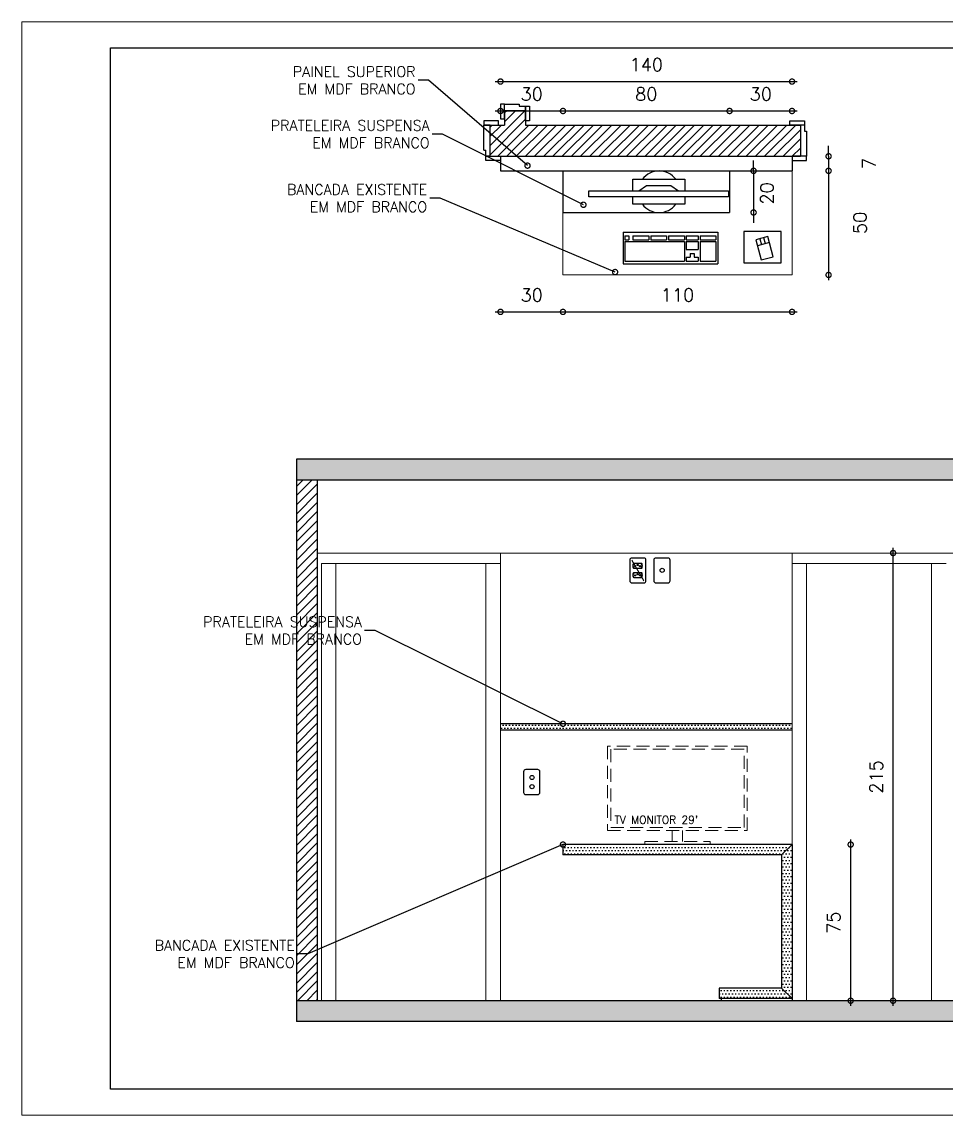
# Model space of a CAD drawing. Extents: x 126968 to 132038, y -1805 to 3860.
# Drawn here: x 131096 to 131540, y -1616 to -1091 of the extents above; entities that cross this region are included whole.
import ezdxf

# ---------------------------------------------------------------- set-up
doc = ezdxf.new("R2010")
doc.units = 0
doc.header["$MEASUREMENT"] = 0
doc.header["$PDMODE"] = 3
doc.linetypes.add('HIDDEN', pattern=[0.375, 0.25, -0.125])
doc.layers.get('0').update_dxf_attribs({"linetype": 'CONTINUOUS'})
doc.layers.get('Defpoints').update_dxf_attribs({"linetype": 'CONTINUOUS'})
for name, color, linetype, lineweight in [('COTA', 8, 'CONTINUOUS', 5), ('PENA 01 TR', 1, 'HIDDEN', 9), ('PENA 02', 2, 'CONTINUOUS', 9), ('PENA 03', 3, 'CONTINUOUS', 15), ('PENA 05', 5, 'CONTINUOUS', 25)]:
    doc.layers.add(name, color=color, linetype=linetype, lineweight=lineweight)
for name, color, linetype in [('PENA03', 3, 'CONTINUOUS'), ('PENA04', 4, 'CONTINUOUS'), ('PENA06', 6, 'CONTINUOUS')]:
    doc.layers.add(name, color=color, linetype=linetype)
doc.styles.get("Standard").update_dxf_attribs({"font": 'romans.shx'})
doc.dimstyles.new('cota 25-5', dxfattribs={"dimscale": 25, "dimtxt": 0.2, "dimasz": 0.2, "dimexe": 0.1, "dimexo": 0.1, "dimgap": 0.05, "dimtad": 1, "dimdec": 1, "dimlfac": 0.2, "dimrnd": 0.2, "dimzin": 12, "dimdsep": 46, "dimtxsty": 'Standard', "dimblk": 'DOTSMALL', "dimcen": 0.5, "dimdle": 0.1, "dimclrd": 1, "dimclre": 1, "dimclrt": 2, "dimadec": 0, "dimazin": 0, "dimtfac": 1, "dimtdec": 1, "dimtix": 1, "dimtmove": 2, "dimatfit": 3, "dimldrblk": 'DOTSMALL', "dimfxl": 1, "dimtvp": 0.5, "dimtolj": 1, "dimtzin": 0, "dimarcsym": 0})
doc.dimstyles.new('COTAS_1_25', dxfattribs={"dimscale": 25, "dimtxt": 0.25, "dimasz": 0.2, "dimexe": 0.1, "dimexo": 0.2, "dimgap": 0.2, "dimtad": 1, "dimdsep": 46, "dimtxsty": 'Standard', "dimblk1": 'DOTSMALL', "dimblk2": 'DOTSMALL', "dimsah": 1, "dimcen": 0.1, "dimdle": 0.1, "dimse1": 1, "dimse2": 1, "dimclrt": 2, "dimadec": 0, "dimazin": 0, "dimtfac": 1, "dimtmove": 2, "dimatfit": 3, "dimldrblk": 'DOTSMALL', "dimfxl": 1, "dimtolj": 1, "dimtzin": 0, "dimarcsym": 0})
pattern_1 = [(45, (91234.519, -6535.9858), (-2.2097087, 2.2097087), [])]

# ---------------------------------------------------------------- blocks, each defined once
blk = doc.blocks.new('_DOTSMALL')
at = {"color": 0, "linetype": 'ByBlock', "const_width": 0.5}
blk.add_lwpolyline([(-0.0625, 0, 1), (0.0625, 0, 1)], format="xyb", close=True, dxfattribs=at)
blk = doc.blocks.new('*D260')
at = {"layer": 'COTA', "color": 0, "lineweight": -2, "transparency": 16777216}
blk.add_line((131494.42, -1563.69), (131494.42, -1483.69), dxfattribs=at)
at = {"layer": 'Defpoints', "color": 0, "transparency": 16777216}
for p in [(131466.26, -1486.19), (131494.42, -1486.19), (131466.26, -1561.19)]:
    blk.add_point(p, dxfattribs=at)
at = {"layer": 'COTA', "color": 0, "lineweight": -2, "transparency": 16777216, "xscale": 5, "yscale": 5, "zscale": 5}
for p, rotation in [((131494.42, -1486.19), 90), ((131494.42, -1561.19), 270)]:
    blk.add_blockref('_DOTSMALL', p, dxfattribs=dict(at, rotation=rotation))
at = {"layer": 'COTA', "color": 2, "transparency": 16777216, "insert": (131486.29, -1523.69), "char_height": 6.25, "attachment_point": 5, "rotation": 90}
blk.add_mtext('\\A1;75', dxfattribs=at)
blk = doc.blocks.new('*D261')
at = {"layer": 'COTA', "color": 0, "lineweight": -2, "transparency": 16777216}
blk.add_line((131514.79, -1563.69), (131514.79, -1343.69), dxfattribs=at)
at = {"layer": 'Defpoints', "color": 0, "transparency": 16777216}
for p in [(131466.26, -1346.19), (131514.79, -1346.19), (131466.26, -1561.19)]:
    blk.add_point(p, dxfattribs=at)
at = {"layer": 'COTA', "color": 0, "lineweight": -2, "transparency": 16777216, "xscale": 5, "yscale": 5, "zscale": 5}
for p, rotation in [((131514.79, -1346.19), 90), ((131514.79, -1561.19), 270)]:
    blk.add_blockref('_DOTSMALL', p, dxfattribs=dict(at, rotation=rotation))
at = {"layer": 'COTA', "color": 2, "transparency": 16777216, "insert": (131506.67, -1453.69), "char_height": 6.25, "attachment_point": 5, "rotation": 90}
blk.add_mtext('\\A1;215', dxfattribs=at)
blk = doc.blocks.new('*D262')
at = {"layer": 'COTA', "color": 0, "lineweight": -2, "transparency": 16777216}
blk.add_line((131323.76, -1119.8), (131468.76, -1119.8), dxfattribs=at)
at = {"layer": 'Defpoints', "color": 0, "transparency": 16777216}
for p in [(131466.26, -1119.8), (131326.26, -1155.67), (131466.26, -1155.67)]:
    blk.add_point(p, dxfattribs=at)
at = {"layer": 'COTA', "color": 0, "lineweight": -2, "transparency": 16777216, "xscale": 5, "yscale": 5, "zscale": 5, "rotation": 180}
blk.add_blockref('_DOTSMALL', (131326.26, -1119.8), dxfattribs=at)
at = {"layer": 'COTA', "color": 0, "lineweight": -2, "transparency": 16777216, "xscale": 5, "yscale": 5, "zscale": 5}
blk.add_blockref('_DOTSMALL', (131466.26, -1119.8), dxfattribs=at)
at = {"layer": 'COTA', "color": 2, "transparency": 16777216, "insert": (131396.26, -1111.67), "char_height": 6.25, "attachment_point": 5}
blk.add_mtext('\\A1;140', dxfattribs=at)
blk = doc.blocks.new('*D263')
at = {"layer": 'COTA', "color": 0, "lineweight": -2, "transparency": 16777216}
for p, q in [((131483.81, -1155.67), (131483.81, -1150.67)), ((131483.81, -1155.67), (131483.81, -1162.67)), ((131483.81, -1162.67), (131483.81, -1167.67))]:
    blk.add_line(p, q, dxfattribs=at)
at = {"layer": 'Defpoints', "color": 0, "transparency": 16777216}
for p in [(131466.26, -1155.67), (131466.26, -1162.67), (131483.81, -1162.67)]:
    blk.add_point(p, dxfattribs=at)
at = {"layer": 'COTA', "color": 0, "lineweight": -2, "transparency": 16777216, "xscale": 5, "yscale": 5, "zscale": 5}
for p, rotation in [((131483.81, -1155.67), 270), ((131483.81, -1162.67), 90)]:
    blk.add_blockref('_DOTSMALL', p, dxfattribs=dict(at, rotation=rotation))
at = {"layer": 'COTA', "color": 2, "transparency": 16777216, "insert": (131503.18, -1159.17), "char_height": 6.25, "attachment_point": 5, "rotation": 90}
blk.add_mtext('\\A1;7', dxfattribs=at)
blk = doc.blocks.new('*D264')
at = {"layer": 'COTA', "color": 0, "lineweight": -2, "transparency": 16777216}
blk.add_line((131483.81, -1160.17), (131483.81, -1215.17), dxfattribs=at)
at = {"layer": 'Defpoints', "color": 0, "transparency": 16777216}
for p in [(131466.26, -1162.67), (131466.26, -1212.67), (131483.81, -1212.67)]:
    blk.add_point(p, dxfattribs=at)
at = {"layer": 'COTA', "color": 0, "lineweight": -2, "transparency": 16777216, "xscale": 5, "yscale": 5, "zscale": 5}
for p, rotation in [((131483.81, -1162.67), 90), ((131483.81, -1212.67), 270)]:
    blk.add_blockref('_DOTSMALL', p, dxfattribs=dict(at, rotation=rotation))
at = {"layer": 'COTA', "color": 2, "transparency": 16777216, "insert": (131498.95, -1187.67), "char_height": 6.25, "attachment_point": 5, "rotation": 90}
blk.add_mtext('\\A1;50', dxfattribs=at)
blk = doc.blocks.new('*D265')
at = {"layer": 'COTA', "color": 0, "lineweight": -2, "transparency": 16777216}
for p, q in [((131447.8, -1162.67), (131447.8, -1157.67)), ((131447.8, -1162.67), (131447.8, -1182.67)), ((131447.8, -1182.67), (131447.8, -1187.67))]:
    blk.add_line(p, q, dxfattribs=at)
at = {"layer": 'Defpoints', "color": 0, "transparency": 16777216}
for p in [(131436.26, -1162.67), (131436.26, -1182.67), (131447.8, -1182.67)]:
    blk.add_point(p, dxfattribs=at)
at = {"layer": 'COTA', "color": 0, "lineweight": -2, "transparency": 16777216, "xscale": 5, "yscale": 5, "zscale": 5}
for p, rotation in [((131447.8, -1162.67), 270), ((131447.8, -1182.67), 90)]:
    blk.add_blockref('_DOTSMALL', p, dxfattribs=dict(at, rotation=rotation))
at = {"layer": 'COTA', "color": 2, "transparency": 16777216, "insert": (131454.22, -1173.51), "char_height": 6.25, "attachment_point": 5, "rotation": 90}
blk.add_mtext('\\A1;20', dxfattribs=at)
blk = doc.blocks.new('*D266')
at = {"layer": 'COTA', "color": 0, "lineweight": -2, "transparency": 16777216}
blk.add_line((131323.76, -1133.93), (131358.76, -1133.93), dxfattribs=at)
at = {"layer": 'Defpoints', "color": 0, "transparency": 16777216}
for p in [(131356.26, -1133.93), (131326.26, -1162.67), (131356.26, -1162.67)]:
    blk.add_point(p, dxfattribs=at)
at = {"layer": 'COTA', "color": 0, "lineweight": -2, "transparency": 16777216, "xscale": 5, "yscale": 5, "zscale": 5, "rotation": 180}
blk.add_blockref('_DOTSMALL', (131326.26, -1133.93), dxfattribs=at)
at = {"layer": 'COTA', "color": 0, "lineweight": -2, "transparency": 16777216, "xscale": 5, "yscale": 5, "zscale": 5}
blk.add_blockref('_DOTSMALL', (131356.26, -1133.93), dxfattribs=at)
at = {"layer": 'COTA', "color": 2, "transparency": 16777216, "insert": (131341.26, -1125.81), "char_height": 6.25, "attachment_point": 5}
blk.add_mtext('\\A1;30', dxfattribs=at)
blk = doc.blocks.new('*D267')
at = {"layer": 'COTA', "color": 0, "lineweight": -2, "transparency": 16777216}
blk.add_line((131353.76, -1133.93), (131438.76, -1133.93), dxfattribs=at)
at = {"layer": 'Defpoints', "color": 0, "transparency": 16777216}
for p in [(131436.26, -1133.93), (131356.26, -1162.67), (131436.26, -1162.67)]:
    blk.add_point(p, dxfattribs=at)
at = {"layer": 'COTA', "color": 0, "lineweight": -2, "transparency": 16777216, "xscale": 5, "yscale": 5, "zscale": 5, "rotation": 180}
blk.add_blockref('_DOTSMALL', (131356.26, -1133.93), dxfattribs=at)
at = {"layer": 'COTA', "color": 0, "lineweight": -2, "transparency": 16777216, "xscale": 5, "yscale": 5, "zscale": 5}
blk.add_blockref('_DOTSMALL', (131436.26, -1133.93), dxfattribs=at)
at = {"layer": 'COTA', "color": 2, "transparency": 16777216, "insert": (131396.26, -1125.81), "char_height": 6.25, "attachment_point": 5}
blk.add_mtext('\\A1;80', dxfattribs=at)
blk = doc.blocks.new('*D268')
at = {"layer": 'COTA', "color": 0, "lineweight": -2, "transparency": 16777216}
blk.add_line((131433.76, -1133.93), (131468.76, -1133.93), dxfattribs=at)
at = {"layer": 'Defpoints', "color": 0, "transparency": 16777216}
for p in [(131466.26, -1133.93), (131436.26, -1162.67), (131466.26, -1162.67)]:
    blk.add_point(p, dxfattribs=at)
at = {"layer": 'COTA', "color": 0, "lineweight": -2, "transparency": 16777216, "xscale": 5, "yscale": 5, "zscale": 5, "rotation": 180}
blk.add_blockref('_DOTSMALL', (131436.26, -1133.93), dxfattribs=at)
at = {"layer": 'COTA', "color": 0, "lineweight": -2, "transparency": 16777216, "xscale": 5, "yscale": 5, "zscale": 5}
blk.add_blockref('_DOTSMALL', (131466.26, -1133.93), dxfattribs=at)
at = {"layer": 'COTA', "color": 2, "transparency": 16777216, "insert": (131451.26, -1125.81), "char_height": 6.25, "attachment_point": 5}
blk.add_mtext('\\A1;30', dxfattribs=at)
blk = doc.blocks.new('*D269')
at = {"layer": 'COTA', "color": 0, "lineweight": -2, "transparency": 16777216}
blk.add_line((131323.76, -1230.41), (131358.76, -1230.41), dxfattribs=at)
at = {"layer": 'Defpoints', "color": 0, "transparency": 16777216}
for p in [(131326.26, -1162.67), (131356.26, -1162.67), (131356.26, -1230.41)]:
    blk.add_point(p, dxfattribs=at)
at = {"layer": 'COTA', "color": 0, "lineweight": -2, "transparency": 16777216, "xscale": 5, "yscale": 5, "zscale": 5, "rotation": 180}
blk.add_blockref('_DOTSMALL', (131326.26, -1230.41), dxfattribs=at)
at = {"layer": 'COTA', "color": 0, "lineweight": -2, "transparency": 16777216, "xscale": 5, "yscale": 5, "zscale": 5}
blk.add_blockref('_DOTSMALL', (131356.26, -1230.41), dxfattribs=at)
at = {"layer": 'COTA', "color": 2, "transparency": 16777216, "insert": (131341.26, -1222.29), "char_height": 6.25, "attachment_point": 5}
blk.add_mtext('\\A1;30', dxfattribs=at)
blk = doc.blocks.new('*D270')
at = {"layer": 'COTA', "color": 0, "lineweight": -2, "transparency": 16777216}
blk.add_line((131353.76, -1230.41), (131468.76, -1230.41), dxfattribs=at)
at = {"layer": 'Defpoints', "color": 0, "transparency": 16777216}
for p in [(131356.26, -1162.67), (131466.26, -1212.67), (131466.26, -1230.41)]:
    blk.add_point(p, dxfattribs=at)
at = {"layer": 'COTA', "color": 0, "lineweight": -2, "transparency": 16777216, "xscale": 5, "yscale": 5, "zscale": 5, "rotation": 180}
blk.add_blockref('_DOTSMALL', (131356.26, -1230.41), dxfattribs=at)
at = {"layer": 'COTA', "color": 0, "lineweight": -2, "transparency": 16777216, "xscale": 5, "yscale": 5, "zscale": 5}
blk.add_blockref('_DOTSMALL', (131466.26, -1230.41), dxfattribs=at)
at = {"layer": 'COTA', "color": 2, "transparency": 16777216, "insert": (131411.26, -1222.29), "char_height": 6.25, "attachment_point": 5}
blk.add_mtext('\\A1;110', dxfattribs=at)

msp = doc.modelspace()

# ---------------------------------------------------------------- hatches: boundary and pattern name
at = {"layer": 'PENA04'}
h = msp.add_hatch(dxfattribs=at)
h.set_pattern_fill('DOTS', color=256, scale=25)
h.set_pattern_definition([(0, (91234.519, -6595.9858), (0.78125, 1.5625), [0, -1.5625])])
h.paths.add_polyline_path([(131466.26, -1428.192), (131326.26, -1428.192), (131326.26, -1431.192), (131466.26, -1431.192)])
h = msp.add_hatch(dxfattribs=at)
h.set_pattern_fill('DOTS', color=256, scale=25)
h.set_pattern_definition([(0, (91234.519, -6535.9858), (0.78125, 1.5625), [0, -1.5625])])
h.paths.add_polyline_path([(131466.26, -1486.192), (131426.624, -1486.192), (131427.74, -1491.192), (131461.26, -1491.192), (131461.26, -1555.192), (131431.26, -1555.192), (131431.26, -1560.192), (131466.26, -1560.192)])
h.paths.add_polyline_path([(131426.624, -1486.192), (131356.26, -1486.192), (131356.26, -1491.192), (131427.74, -1491.192)])
at = {"layer": 'PENA06'}
h = msp.add_hatch(dxfattribs=at)
h.set_pattern_fill('ANSI31', color=256, scale=25)
h.set_pattern_definition(pattern_1)
h.paths.add_polyline_path([(131470.26, -1140.667), (131465.26, -1140.667), (131338.26, -1140.667), (131338.26, -1133.667), (131328.26, -1133.667), (131328.26, -1137.667), (131328.26, -1140.667), (131321.26, -1140.667), (131321.26, -1155.667), (131326.26, -1155.667), (131470.26, -1155.667)])
h = msp.add_hatch(dxfattribs=at)
h.set_pattern_fill('AR-CONC', color=256, scale=2.5)
h.set_pattern_definition([(50, (91234.519, -6535.986), (17.9315046, -1.5688034), [1.875, -20.625]), (355, (91234.519, -6535.986), (-3.468783, 18.804803), [1.5, -16.5]), (100.451444, (91236.013, -6536.117), (14.462721, 17.236), [1.593505, -17.528553]), (46.1842, (91234.52, -6530.986), (26.681033, -4.137982), [2.8125, -30.9375]), (96.635635, (91236.742, -6531.33), (23.366549, 24.352965), [2.390259, -26.292844]), (351.184164, (91234.52, -6530.986), (23.366549, 24.352965), [2.25, -24.75]), (21, (91237.019, -6532.236), (14.9226763, -10.065472), [1.875, -20.625]), (326, (91237.019, -6532.236), (6.082883, 18.128751), [1.5, -16.5]), (71.451445, (91238.262, -6533.075), (21.0055594, 8.063279), [1.593505, -17.528553]), (37.5, (91234.519, -6535.986), (0.3039964, 8.3223463), [0, -16.3, 0, -16.75, 0, -16.5625]), (7.5, (91234.519, -6535.986), (6.5767384, 9.8602928), [0, -9.55, 0, -15.925, 0, -6.3125]), (327.5, (91228.944, -6535.986), (13.3455609, -0.5638718), [0, -6.25, 0, -19.5, 0, -25.875]), (317.5, (91226.444, -6535.986), (14.5796542, 2.5026246), [0, -8.125, 0, -12.95, 0, -18.375])])
h.paths.add_polyline_path([(131598.26, -1561.192), (131228.26, -1561.192), (131228.26, -1571.192), (131598.26, -1571.192)])
h.paths.add_polyline_path([(131598.26, -1301.192), (131228.26, -1301.192), (131228.26, -1311.192), (131578.26, -1311.192), (131578.26, -1341.192), (131598.26, -1341.192)])
h = msp.add_hatch(dxfattribs=at)
h.set_pattern_fill('ANSI31', color=256, scale=25)
h.set_pattern_definition(pattern_1)
h.paths.add_polyline_path([(131598.26, -1451.192), (131578.26, -1451.192), (131578.26, -1561.192), (131598.26, -1561.192)])
h.paths.add_polyline_path([(131238.26, -1311.192), (131228.26, -1311.192), (131228.26, -1561.192), (131238.26, -1561.192)])
h.paths.add_polyline_path([(131173.74, -1334.327), (131261.002, -1334.327), (131261.002, -1318.494), (131173.74, -1318.494)], flags=9)
h.paths.add_polyline_path([(131150.686, -1393.818), (131237.948, -1393.818), (131237.948, -1377.985), (131150.686, -1377.985)], flags=9)
h.paths.add_polyline_path([(131152.568, -1423.882), (131232.449, -1423.882), (131232.449, -1408.049), (131152.568, -1408.049)], flags=9)

# ---------------------------------------------------------------- linework, layer by layer
for p, q in [((131385.092, -1192.092), (131385.092, -1207.342)), ((131385.092, -1192.092), (131430.592, -1192.092)), ((131386.042, -1193.942), (131386.042, -1195.842)), ((131386.042, -1193.942), (131387.942, -1193.942)), ((131386.042, -1195.842), (131387.942, -1195.842)), ((131386.042, -1196.592), (131414.542, -1196.592)), ((131386.042, -1196.592), (131386.042, -1206.092)), ((131387.942, -1193.942), (131387.942, -1195.842)), ((131389.842, -1193.942), (131389.842, -1195.842)), ((131389.842, -1193.942), (131397.442, -1193.942)), ((131389.842, -1195.842), (131397.442, -1195.842)), ((131397.442, -1193.942), (131397.442, -1195.842)), ((131398.442, -1193.942), (131398.442, -1195.842)), ((131398.442, -1193.942), (131406.042, -1193.942)), ((131398.442, -1195.842), (131406.042, -1195.842)), ((131406.042, -1193.942), (131406.042, -1195.842)), ((131406.942, -1193.942), (131406.942, -1195.842)), ((131406.942, -1193.942), (131414.542, -1193.942)), ((131406.942, -1195.842), (131414.542, -1195.842)), ((131414.542, -1193.942), (131414.542, -1195.842)), ((131414.542, -1196.592), (131414.542, -1206.092)), ((131415.492, -1193.942), (131415.492, -1195.842)), ((131415.492, -1193.942), (131421.192, -1193.942)), ((131415.492, -1195.842), (131421.192, -1195.842)), ((131415.492, -1196.592), (131415.492, -1200.392)), ((131415.492, -1196.592), (131421.192, -1196.592)), ((131421.192, -1193.942), (131421.192, -1195.842)), ((131421.192, -1196.592), (131421.192, -1200.392)), ((131422.142, -1193.942), (131422.142, -1195.842)), ((131422.142, -1193.942), (131429.642, -1193.942)), ((131422.142, -1195.842), (131429.642, -1195.842)), ((131422.142, -1196.592), (131429.642, -1196.592)), ((131422.142, -1196.592), (131422.142, -1206.092)), ((131429.642, -1193.942), (131429.642, -1195.842)), ((131429.642, -1196.592), (131429.642, -1206.092)), ((131430.592, -1192.092), (131430.592, -1207.342)), ((131461.044, -1191.851), (131443.044, -1191.851)), ((131443.044, -1191.851), (131443.044, -1206.851)), ((131454.648, -1194.245), (131448.852, -1195.798)), ((131448.852, -1195.798), (131451.441, -1205.457)), ((131450.784, -1195.28), (131451.561, -1198.178)), ((131453.492, -1197.66), (131452.716, -1194.763)), ((131457.236, -1203.904), (131454.648, -1194.245)), ((131461.044, -1206.851), (131461.044, -1191.851)), ((131415.492, -1200.392), (131421.192, -1200.392)), ((131455.424, -1197.143), (131449.629, -1198.696)), ((131385.092, -1207.342), (131430.592, -1207.342)), ((131386.042, -1206.092), (131414.542, -1206.092)), ((131415.492, -1204.192), (131415.492, -1206.092)), ((131415.492, -1204.192), (131417.392, -1204.192)), ((131415.492, -1206.092), (131421.192, -1206.092)), ((131417.392, -1202.292), (131419.292, -1202.292)), ((131417.392, -1202.292), (131417.392, -1204.192)), ((131419.292, -1202.292), (131419.292, -1204.192)), ((131419.292, -1204.192), (131421.192, -1204.192)), ((131421.192, -1204.192), (131421.192, -1206.092)), ((131422.142, -1206.092), (131429.642, -1206.092)), ((131443.044, -1206.851), (131461.044, -1206.851)), ((131451.441, -1205.457), (131457.236, -1203.904)), ((131390.36, -1351.259), (131389.86, -1352.364)), ((131389.86, -1352.364), (131390.36, -1353.469)), ((131393.87, -1351.259), (131394.37, -1352.364)), ((131394.37, -1352.364), (131393.87, -1353.469)), ((131390.36, -1355.679), (131389.86, -1356.784)), ((131389.86, -1356.784), (131390.36, -1357.889)), ((131393.87, -1355.679), (131394.37, -1356.784)), ((131394.37, -1356.784), (131393.87, -1357.889))]:
    msp.add_line(p, q)
for points in [[(131389.749, -1172.21), (131389.749, -1166.71), (131414.749, -1166.71), (131414.749, -1172.21)], [(131392.749, -1172.21), (131396.366, -1169.71), (131408.133, -1169.71), (131411.749, -1172.21)], [(131414.749, -1175.21), (131414.749, -1178.71), (131389.749, -1178.71), (131389.749, -1175.21)]]:
    msp.add_lwpolyline(points)
msp.add_lwpolyline([(131368.693, -1175.21), (131368.693, -1172.21), (131435.693, -1172.21), (131435.693, -1175.21)], close=True)
for points in [[(131389.325, -1360.544), (131395.125, -1360.544, 0.4142136), (131396.125, -1359.544), (131396.125, -1349.604, 0.4142136), (131395.125, -1348.604), (131389.325, -1348.604, 0.4142136), (131388.325, -1349.604), (131388.325, -1359.544, 0.4142136)], [(131400.892, -1360.544), (131406.692, -1360.544, 0.4142136), (131407.692, -1359.544), (131407.692, -1349.604, 0.4142136), (131406.692, -1348.604), (131400.892, -1348.604, 0.4142136), (131399.892, -1349.604), (131399.892, -1359.544, 0.4142136)], [(131390.36, -1353.469), (131393.87, -1353.469, 0.4142136), (131394.37, -1352.969), (131394.37, -1351.759, 0.4142136), (131393.87, -1351.259), (131390.36, -1351.259, 0.4142136), (131389.86, -1351.759), (131389.86, -1352.969, 0.4142136)], [(131390.36, -1357.889), (131393.87, -1357.889, 0.4142136), (131394.37, -1357.389), (131394.37, -1356.179, 0.4142136), (131393.87, -1355.679), (131390.36, -1355.679, 0.4142136), (131389.86, -1356.179), (131389.86, -1357.389, 0.4142136)], [(131338.36, -1462.162), (131344.16, -1462.162, 0.4142136), (131345.16, -1461.162), (131345.16, -1451.222, 0.4142136), (131344.16, -1450.222), (131338.36, -1450.222, 0.4142136), (131337.36, -1451.222), (131337.36, -1461.162, 0.4142136)]]:
    msp.add_lwpolyline(points, format="xyb", close=True)
for centre, radius in [((131390.985, -1352.503), 0.25), ((131392.115, -1351.948), 0.25), ((131393.244, -1352.503), 0.25), ((131403.888, -1354.478), 1), ((131390.985, -1356.923), 0.25), ((131392.115, -1356.368), 0.25), ((131393.244, -1356.923), 0.25), ((131341.391, -1453.999), 1), ((131341.391, -1458.385), 1)]:
    msp.add_circle(centre, radius)
for start, end in [(36.8699, 143.1301), (216.8699, 323.1301)]:
    msp.add_arc((131402.412, -1172.71), 10, start, end)
at = {"layer": 'COTA'}
msp.add_line((131389.325, -1349.604), (131395.125, -1359.544), dxfattribs=at)
at = {"layer": 'PENA 01 TR', "ltscale": 25}
for p, q in [((131408.704, -1479.452), (131408.704, -1484.692)), ((131413.704, -1479.452), (131413.704, -1484.692)), ((131395.639, -1484.692), (131426.882, -1484.692)), ((131395.639, -1486.192), (131395.639, -1484.692)), ((131426.882, -1486.192), (131426.882, -1484.692)), ((131395.639, -1486.192), (131426.882, -1486.192))]:
    msp.add_line(p, q, dxfattribs=at)
for points in [[(131377.704, -1479.452), (131444.704, -1479.452), (131444.704, -1438.952), (131377.704, -1438.952)], [(131379.204, -1477.952), (131443.204, -1477.952), (131443.204, -1440.452), (131379.204, -1440.452)]]:
    msp.add_lwpolyline(points, close=True, dxfattribs=at)
at = {"layer": 'PENA 02', "linetype": 'Continuous'}
for p, q in [((131466.26, -1162.667), (131466.26, -1212.667)), ((131356.26, -1182.667), (131356.26, -1212.667)), ((131356.26, -1212.667), (131466.26, -1212.667)), ((131326.26, -1346.192), (131238.26, -1346.192)), ((131326.26, -1561.192), (131326.26, -1346.192)), ((131326.26, -1346.192), (131578.26, -1346.192)), ((131466.26, -1346.192), (131466.26, -1486.192)), ((131240.26, -1561.192), (131240.26, -1351.192)), ((131326.26, -1351.192), (131240.26, -1351.192)), ((131247.26, -1561.192), (131247.26, -1351.192)), ((131319.26, -1561.192), (131319.26, -1351.192)), ((131540.26, -1351.192), (131466.26, -1351.192)), ((131473.26, -1351.192), (131473.26, -1561.192)), ((131533.26, -1351.192), (131533.26, -1561.192))]:
    msp.add_line(p, q, dxfattribs=at)
at = {"layer": 'PENA 03'}
msp.add_lwpolyline([(131096.412, -1616.131), (131838.912, -1616.131), (131838.912, -1091.131), (131096.412, -1091.131)], close=True, dxfattribs=at)
at = {"layer": 'PENA 05'}
msp.add_line((131138.912, -1103.631), (131798.707, -1103.631), dxfattribs=at)
msp.add_lwpolyline([(131138.912, -1103.631), (131826.412, -1103.631), (131826.412, -1603.631), (131138.912, -1603.631)], close=True, dxfattribs=at)
at = {"layer": 'PENA03', "linetype": 'Continuous'}
for p, q in [((131328.26, -1130.667), (131335.26, -1130.667)), ((131328.26, -1133.667), (131328.26, -1130.667)), ((131335.26, -1130.667), (131335.26, -1131.667)), ((131335.26, -1131.667), (131338.26, -1131.667)), ((131338.26, -1131.667), (131338.26, -1133.667)), ((131318.26, -1152.667), (131318.26, -1140.667)), ((131321.26, -1140.667), (131318.26, -1140.667)), ((131318.26, -1152.667), (131319.26, -1152.667)), ((131319.26, -1155.667), (131319.26, -1152.667)), ((131321.26, -1155.667), (131319.26, -1155.667)), ((131356.26, -1162.667), (131356.26, -1182.667)), ((131436.26, -1162.667), (131436.26, -1182.667)), ((131356.26, -1182.667), (131436.26, -1182.667))]:
    msp.add_line(p, q, dxfattribs=at)
for points in [[(131328.26, -1130.667), (131326.26, -1130.667), (131326.26, -1137.667), (131328.26, -1137.667)], [(131338.26, -1131.667), (131340.26, -1131.667), (131340.26, -1138.667), (131338.26, -1138.667)], [(131318.26, -1140.667), (131325.26, -1140.667), (131325.26, -1138.667), (131318.26, -1138.667)], [(131319.26, -1155.667), (131326.26, -1155.667), (131326.26, -1157.667), (131319.26, -1157.667)]]:
    msp.add_lwpolyline(points, close=True, dxfattribs=at)
at = {"layer": 'PENA04'}
for p, q in [((131472.26, -1140.667), (131470.26, -1140.667)), ((131472.26, -1140.667), (131472.26, -1143.667)), ((131472.26, -1143.667), (131473.26, -1143.667)), ((131473.26, -1143.667), (131473.26, -1155.667)), ((131326.26, -1155.667), (131326.26, -1162.667)), ((131466.26, -1155.667), (131466.26, -1162.667)), ((131473.26, -1155.667), (131470.26, -1155.667)), ((131326.26, -1162.667), (131466.26, -1162.667)), ((131466.26, -1428.192), (131326.26, -1428.192)), ((131466.26, -1431.192), (131326.26, -1431.192)), ((131466.26, -1431.192), (131356.26, -1431.192)), ((131466.26, -1486.192), (131356.26, -1486.192)), ((131356.26, -1486.192), (131356.26, -1491.192)), ((131461.26, -1491.192), (131466.26, -1486.192)), ((131466.26, -1486.192), (131466.26, -1561.192)), ((131461.26, -1491.192), (131356.26, -1491.192)), ((131461.26, -1491.192), (131461.26, -1555.192)), ((131461.26, -1555.192), (131431.26, -1555.192)), ((131431.26, -1555.192), (131431.26, -1560.192)), ((131461.26, -1555.192), (131466.26, -1560.192)), ((131466.26, -1560.192), (131431.26, -1560.192)), ((131432.26, -1560.192), (131432.26, -1561.192))]:
    msp.add_line(p, q, dxfattribs=at)
for points in [[(131472.26, -1140.667), (131465.26, -1140.667), (131465.26, -1138.667), (131472.26, -1138.667)], [(131473.26, -1155.667), (131466.26, -1155.667), (131466.26, -1157.667), (131473.26, -1157.667)]]:
    msp.add_lwpolyline(points, close=True, dxfattribs=at)
at = {"layer": 'PENA06'}
for p, q in [((131328.26, -1133.667), (131328.26, -1140.667)), ((131328.26, -1133.667), (131338.26, -1133.667)), ((131328.26, -1133.667), (131328.26, -1140.667)), ((131338.26, -1133.667), (131338.26, -1140.667)), ((131321.26, -1140.667), (131328.26, -1140.667)), ((131338.26, -1140.667), (131470.26, -1140.667)), ((131470.26, -1140.667), (131470.26, -1155.667)), ((131321.26, -1155.667), (131470.26, -1155.667)), ((131228.26, -1301.192), (131228.26, -1571.192)), ((131598.26, -1301.192), (131228.26, -1301.192)), ((131578.26, -1311.192), (131228.26, -1311.192)), ((131238.26, -1311.192), (131238.26, -1561.192)), ((131598.26, -1561.192), (131228.26, -1561.192)), ((131598.26, -1571.192), (131228.26, -1571.192))]:
    msp.add_line(p, q, dxfattribs=at)
at = {"layer": 'PENA06', "linetype": 'Continuous'}
msp.add_line((131321.26, -1155.667), (131321.26, -1140.667), dxfattribs=at)

# ---------------------------------------------------------------- texts
at = {"color": 2, "ltscale": 2, "char_height": 5, "attachment_point": 6}
for s, insert in [('PAINEL SUPERIOR\\PEM MDF BRANCO', (131285.463, -1119.198)), ('PRATELEIRA SUSPENSA\\PEM MDF BRANCO', (131292.236, -1145.053)), ('BANCADA EXISTENTE\\PEM MDF BRANCO', (131291.023, -1175.791)), ('PRATELEIRA SUSPENSA\\PEM MDF BRANCO', (131259.752, -1383.411)), ('BANCADA EXISTENTE\\PEM MDF BRANCO', (131227.462, -1538.736))]:
    msp.add_mtext(s, dxfattribs=dict(at, insert=insert))
at = {"layer": 'PENA 01 TR', "ltscale": 25, "flags": 2}
msp.add_attdef("TV MONITOR 29'", (131380.925, -1476.184), '', height=3.75, dxfattribs=at)

# ---------------------------------------------------------------- dimensions: what is measured, and where the dimension line sits
at = {"layer": 'COTA'}
for base, p1, p2, picture, middle in [((131466.26, -1119.797), (131326.26, -1155.667), (131466.26, -1155.667), '*D262', (131396.26, -1111.672)), ((131356.26, -1133.933), (131326.26, -1162.667), (131356.26, -1162.667), '*D266', (131341.26, -1125.808)), ((131436.26, -1133.933), (131356.26, -1162.667), (131436.26, -1162.667), '*D267', (131396.26, -1125.808)), ((131466.26, -1133.933), (131436.26, -1162.667), (131466.26, -1162.667), '*D268', (131451.26, -1125.808)), ((131356.26, -1230.414), (131326.26, -1162.667), (131356.26, -1162.667), '*D269', (131341.26, -1222.289)), ((131466.26, -1230.414), (131356.26, -1162.667), (131466.26, -1212.667), '*D270', (131411.26, -1222.289))]:
    dim = msp.add_linear_dim(base=base, p1=p1, p2=p2, dimstyle='COTAS_1_25', dxfattribs=at)
    dim.commit()
    dim.dimension.update_dxf_attribs({"geometry": picture, "text_midpoint": middle})
for base, p1, p2, picture, middle in [((131483.81, -1162.667), (131466.26, -1155.667), (131466.26, -1162.667), '*D263', (131503.185, -1159.167)), ((131514.794, -1346.192), (131466.26, -1561.192), (131466.26, -1346.192), '*D261', (131506.669, -1453.692)), ((131494.419, -1486.192), (131466.26, -1561.192), (131466.26, -1486.192), '*D260', (131486.294, -1523.692))]:
    dim = msp.add_linear_dim(base=base, p1=p1, p2=p2, angle=90, dimstyle='COTAS_1_25', dxfattribs=at)
    dim.commit()
    dim.dimension.update_dxf_attribs({"geometry": picture, "text_midpoint": middle})
for base, p1, p2, picture, middle in [((131447.802, -1182.667), (131436.26, -1162.667), (131436.26, -1182.667), '*D265', (131454.224, -1173.508)), ((131483.81, -1212.667), (131466.26, -1162.667), (131466.26, -1212.667), '*D264', (131498.947, -1187.667))]:
    dim = msp.add_linear_dim(base=base, p1=p1, p2=p2, angle=90, dimstyle='COTAS_1_25', dxfattribs=at)
    dim.commit()
    dim.dimension.update_dxf_attribs({"geometry": picture, "text_midpoint": middle, "dimtype": 160})

# ---------------------------------------------------------------- leaders
at = {"ltscale": 2, "annotation_type": 0, "has_hookline": 1, "hookline_direction": 1}
for points, text_width in [([(131339.232, -1160.174), (131291.713, -1119.198), (131286.713, -1119.198)], 65), ([(131366.08, -1178.962), (131298.486, -1145.053), (131293.486, -1145.053)], 84.762), ([(131381.292, -1211.266), (131297.273, -1175.791), (131292.273, -1175.791)], 74.524), ([(131356.26, -1428.192), (131266.002, -1383.411), (131261.002, -1383.411)], 84.762), ([(131356.26, -1486.192), (131233.712, -1538.736), (131228.712, -1538.736)], 74.524)]:
    msp.add_leader(points, dimstyle='cota 25-5', override={"dimgap": 0.05, "dimtad": 0}, dxfattribs=dict(at, text_width=text_width))

doc.saveas('drawing.dxf')
